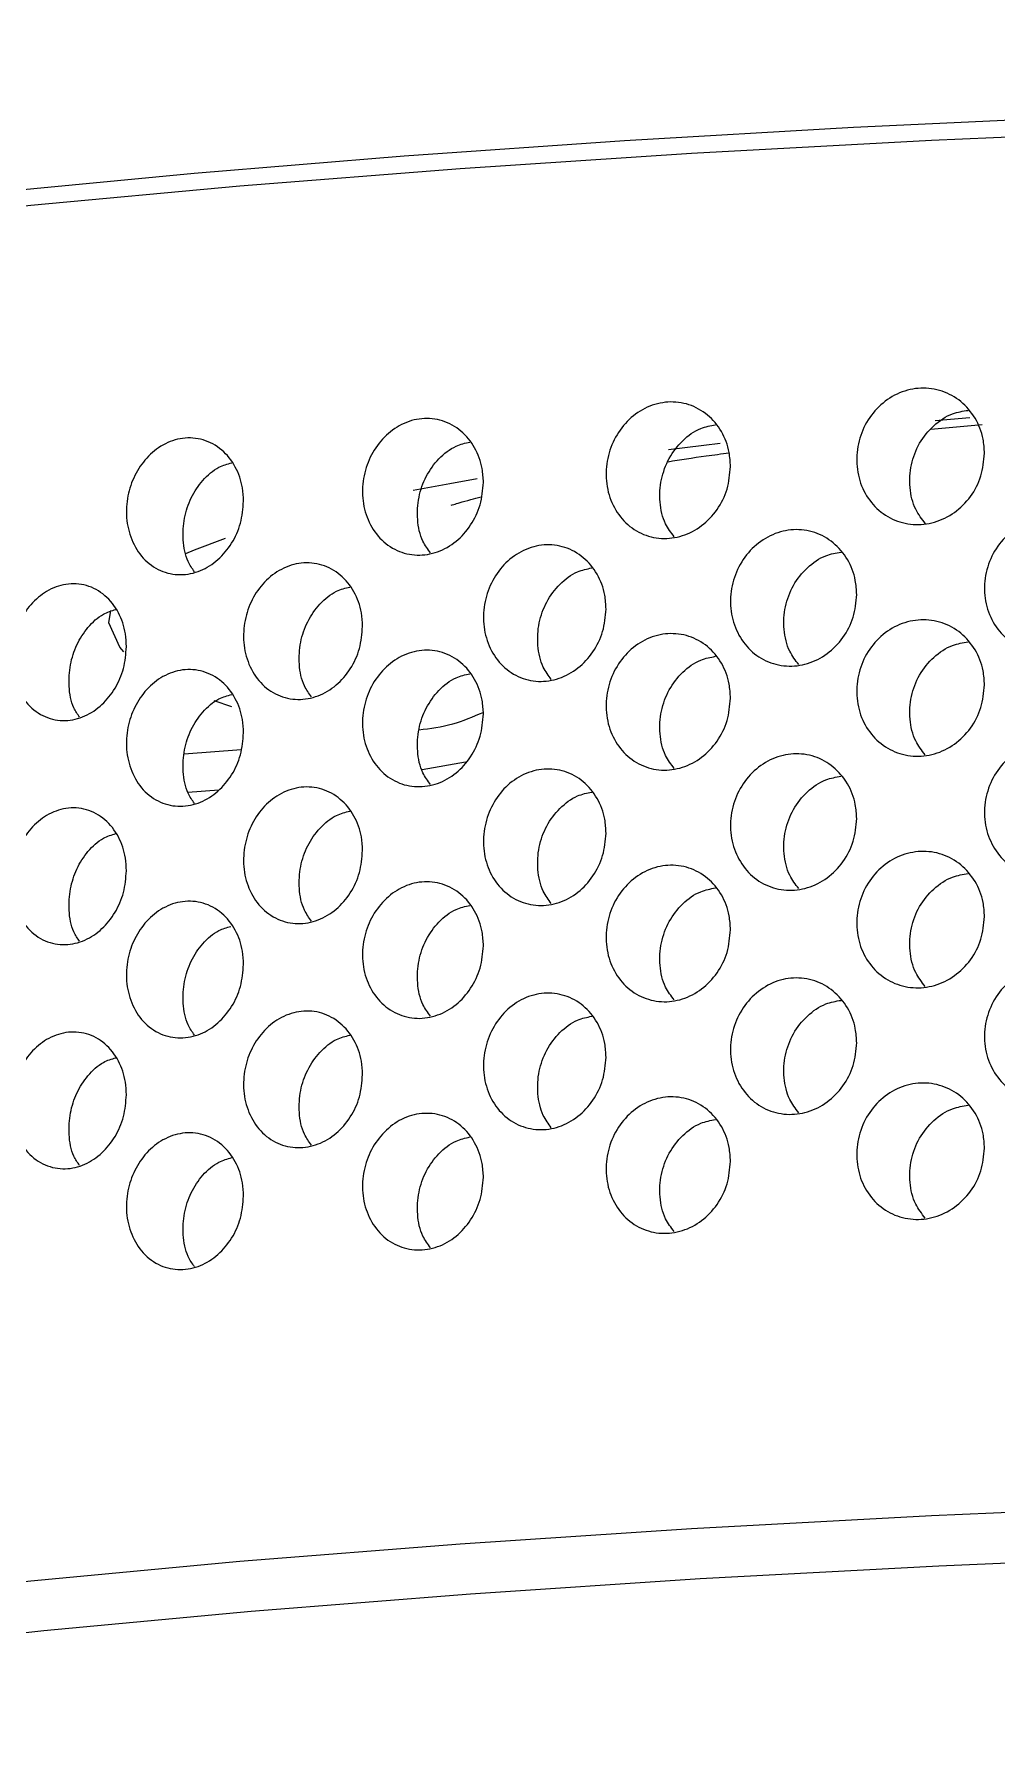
# Model space of a CAD drawing. Extents: x -54 to 18, y -18 to 89.
# Drawn here: x -23.083 to -22.382, y 22.315 to 23.567 of the extents above; entities that cross this region are included whole.
import ezdxf

# ---------------------------------------------------------------- set-up
doc = ezdxf.new("R2010")
doc.units = 0
doc.header["$MEASUREMENT"] = 0
doc.layers.add('GEOMETRY', color=2, linetype='Continuous', lineweight=25)

# ---------------------------------------------------------------- blocks, each defined once
blk = doc.blocks.new('2026 MINI-ASPIRE')
at = {"layer": 'GEOMETRY'}
for p, q in [((-4.5514, -27.4658), (-4.5262, -27.4635)), ((-4.5544, -27.4721), (-4.517, -27.4686)), ((-5.0636, -27.6743), (-5.0765, -27.6698)), ((-5.0982, -27.7086), (-5.0567, -27.7054)), ((-4.8933, -27.7147), (-4.9249, -27.7203)), ((-5.0731, -27.7351), (-5.0955, -27.7368))]:
    blk.add_line(p, q, dxfattribs=at)
at = {"layer": 'GEOMETRY', "flags": 128}
for points in [[(-6.09, -27.5315), (-6.0894, -27.5161), (-6.0767, -27.4937), (-6.0501, -27.4714), (-6.0098, -27.4495), (-5.9559, -27.428), (-5.8889, -27.407), (-5.809, -27.3867), (-5.7168, -27.3672), (-5.6127, -27.3487), (-5.4974, -27.3311), (-5.3716, -27.3146), (-5.2358, -27.2994), (-5.091, -27.2855), (-4.938, -27.2729), (-4.7775, -27.2618), (-4.6107, -27.2521), (-4.4383, -27.2441)], [(-2.5159, -27.275), (-2.6886, -27.2649), (-2.8672, -27.2565), (-3.0506, -27.2499), (-3.2378, -27.245), (-3.4275, -27.2419), (-3.6187, -27.2407), (-3.81, -27.2413), (-4.0003, -27.2437), (-4.1886, -27.2479), (-4.3735, -27.2539), (-4.554, -27.2617), (-4.7289, -27.2712), (-4.8972, -27.2823), (-5.0578, -27.295), (-5.2098, -27.3091), (-5.3521, -27.3247), (-5.484, -27.3416), (-5.6046, -27.3597), (-5.7132, -27.3789), (-5.809, -27.3991)], [(-4.7455, -27.4869), (-4.7199, -27.4837), (-4.7079, -27.4822)], [(-4.9314, -27.5165), (-4.9049, -27.5115), (-4.8849, -27.5079)], [(-5.097, -27.5627), (-5.0907, -27.56), (-5.0681, -27.5515)], [(-5.1421, -27.6342), (-5.1451, -27.6309), (-5.153, -27.613), (-5.1516, -27.6042)], [(-5.809, -28.4009), (-5.7132, -28.3807), (-5.6046, -28.3615), (-5.484, -28.3434), (-5.3521, -28.3265), (-5.2098, -28.3109), (-5.0578, -28.2967), (-4.8972, -28.284), (-4.7289, -28.2729), (-4.554, -28.2635), (-4.3735, -28.2557), (-4.1886, -28.2497), (-4.0003, -28.2455), (-3.81, -28.243), (-3.6187, -28.2425), (-3.4275, -28.2437), (-3.2378, -28.2468), (-3.0506, -28.2516), (-2.8672, -28.2583), (-2.6886, -28.2667), (-2.5159, -28.2767)], [(-2.5227, -28.3134), (-2.6944, -28.3034), (-2.8719, -28.2951), (-3.0543, -28.2885), (-3.2403, -28.2836), (-3.4289, -28.2806), (-3.6189, -28.2793), (-3.809, -28.2799), (-3.9983, -28.2823), (-4.1854, -28.2865), (-4.3692, -28.2925), (-4.5486, -28.3002), (-4.7224, -28.3096), (-4.8897, -28.3207), (-5.0494, -28.3333), (-5.2004, -28.3474), (-5.3419, -28.3629), (-5.473, -28.3797), (-5.5929, -28.3977), (-5.7008, -28.4168), (-5.7961, -28.4368)]]:
    blk.add_lwpolyline(points, dxfattribs=at)
at = {"layer": 'GEOMETRY'}
for points, knots in [([(-2.5996, -27.0667), (-2.6258, -27.0651), (-2.702, -27.0603), (-2.8322, -27.0535), (-2.9911, -27.0468), (-3.1537, -27.0415), (-3.3189, -27.0377), (-3.4859, -27.0354), (-3.6539, -27.0347), (-3.8218, -27.0355), (-3.9888, -27.0378), (-4.1539, -27.0415), (-4.3164, -27.0468), (-4.4752, -27.0536), (-4.6296, -27.0617), (-4.7787, -27.0713), (-4.9218, -27.0822), (-5.058, -27.0944), (-5.1867, -27.1078), (-5.3072, -27.1224), (-5.4189, -27.1381), (-5.5214, -27.1549), (-5.6141, -27.1728), (-5.697, -27.1918), (-5.7699, -27.212), (-5.8331, -27.234), (-5.8849, -27.2581), (-5.9234, -27.282), (-5.9428, -27.3033), (-5.9505, -27.3118)], [0, 0, 0, 0, 0.019913, 0.057807, 0.095691, 0.13356, 0.171418, 0.20927, 0.247118, 0.284964, 0.322812, 0.360662, 0.398518, 0.436383, 0.474261, 0.512156, 0.550073, 0.58802, 0.626007, 0.66405, 0.702167, 0.740393, 0.778776, 0.817401, 0.856416, 0.896101, 0.937022, 0.974738, 1, 1, 1, 1]), ([(-4.7004, -27.4992), (-4.7009, -27.5048), (-4.7019, -27.5159), (-4.7096, -27.5311), (-4.721, -27.5431), (-4.7353, -27.5505), (-4.7508, -27.5525), (-4.7658, -27.5488), (-4.7786, -27.5396), (-4.7875, -27.5261), (-4.7916, -27.51), (-4.7906, -27.4931), (-4.7847, -27.4774), (-4.7746, -27.4642), (-4.7612, -27.4552), (-4.7459, -27.4513), (-4.7304, -27.4533), (-4.7166, -27.4609), (-4.7064, -27.4732), (-4.7011, -27.4868), (-4.7006, -27.4958), (-4.7004, -27.4992)], [0, 0, 0, 0, 0.052893, 0.105779, 0.158887, 0.212529, 0.266788, 0.321506, 0.376259, 0.430507, 0.483905, 0.536558, 0.588993, 0.641842, 0.695499, 0.74993, 0.804724, 0.859354, 0.913447, 0.966914, 1, 1, 1, 1]), ([(-4.5154, -27.4896), (-4.5159, -27.4952), (-4.517, -27.5064), (-4.525, -27.5216), (-4.5369, -27.5334), (-4.5516, -27.5406), (-4.5675, -27.5423), (-4.5828, -27.5384), (-4.5958, -27.5291), (-4.6049, -27.5156), (-4.6091, -27.4995), (-4.6081, -27.4825), (-4.602, -27.4666), (-4.5914, -27.4536), (-4.5775, -27.4447), (-4.5618, -27.4412), (-4.546, -27.4435), (-4.5321, -27.4512), (-4.5216, -27.4635), (-4.5162, -27.4771), (-4.5156, -27.4861), (-4.5154, -27.4896)], [0, 0, 0, 0, 0.053514, 0.107027, 0.160575, 0.214222, 0.268011, 0.321937, 0.375912, 0.42978, 0.48341, 0.536807, 0.590132, 0.643592, 0.697304, 0.751222, 0.805196, 0.859086, 0.912828, 0.966439, 1, 1, 1, 1]), ([(-4.8803, -27.5108), (-4.8808, -27.5163), (-4.8818, -27.5273), (-4.8891, -27.5424), (-4.8999, -27.5545), (-4.9136, -27.5623), (-4.9288, -27.5647), (-4.9436, -27.5613), (-4.9562, -27.5522), (-4.965, -27.5386), (-4.969, -27.5225), (-4.968, -27.5058), (-4.9624, -27.4902), (-4.9528, -27.4771), (-4.94, -27.4677), (-4.9252, -27.4634), (-4.9099, -27.465), (-4.8962, -27.4725), (-4.8861, -27.4849), (-4.881, -27.4985), (-4.8805, -27.5074), (-4.8803, -27.5108)], [0, 0, 0, 0, 0.051809, 0.103598, 0.155943, 0.209585, 0.264668, 0.320758, 0.376846, 0.431728, 0.484721, 0.536153, 0.587148, 0.63898, 0.692478, 0.747691, 0.803868, 0.859837, 0.914624, 0.967886, 1, 1, 1, 1]), ([(-4.5584, -27.5409), (-4.561, -27.5375), (-4.5668, -27.53), (-4.5704, -27.5146), (-4.5695, -27.4978), (-4.5634, -27.4818), (-4.5528, -27.4689), (-4.5402, -27.4603), (-4.5311, -27.4589), (-4.5272, -27.4583)], [0, 0, 0, 0, 0.122054, 0.275222, 0.427648, 0.579841, 0.732469, 0.885897, 1, 1, 1, 1]), ([(-4.7414, -27.5504), (-4.7437, -27.5474), (-4.7491, -27.5402), (-4.7524, -27.5253), (-4.7515, -27.5086), (-4.7456, -27.4928), (-4.7356, -27.4798), (-4.7236, -27.4711), (-4.7149, -27.4694), (-4.7113, -27.4688)], [0, 0, 0, 0, 0.112487, 0.268505, 0.422092, 0.574966, 0.72919, 0.88605, 1, 1, 1, 1]), ([(-5.055, -27.5245), (-5.0555, -27.5299), (-5.0564, -27.5407), (-5.0632, -27.5557), (-5.0734, -27.5678), (-5.0864, -27.576), (-5.1012, -27.579), (-5.1159, -27.576), (-5.1285, -27.5669), (-5.1371, -27.5532), (-5.1409, -27.537), (-5.1399, -27.5206), (-5.1347, -27.5053), (-5.1258, -27.4922), (-5.1137, -27.4826), (-5.0993, -27.4777), (-5.0842, -27.4788), (-5.0705, -27.4862), (-5.0605, -27.4987), (-5.0556, -27.5124), (-5.0552, -27.5212), (-5.055, -27.5245)], [0, 0, 0, 0, 0.050243, 0.10045, 0.151661, 0.205251, 0.261486, 0.319599, 0.377716, 0.433578, 0.485991, 0.535683, 0.584668, 0.63505, 0.688237, 0.744482, 0.802669, 0.860702, 0.916608, 0.969601, 1, 1, 1, 1]), ([(-4.9189, -27.5622), (-4.9209, -27.5594), (-4.9259, -27.5526), (-4.9289, -27.5381), (-4.928, -27.5216), (-4.9225, -27.5059), (-4.9131, -27.493), (-4.9018, -27.4841), (-4.8936, -27.4822), (-4.8901, -27.4814)], [0, 0, 0, 0, 0.1052698, 0.2640632, 0.4176055, 0.5696953, 0.7245819, 0.8850393, 1, 1, 1, 1]), ([(-4.7459, -27.4957), (-4.737, -27.4943), (-4.7236, -27.4921), (-4.707, -27.49), (-4.7013, -27.4893)], [0, 0, 0, 0, 0.655917, 1, 1, 1, 1]), ([(-5.0908, -27.5759), (-5.0924, -27.5735), (-5.0969, -27.5671), (-5.0996, -27.553), (-5.0987, -27.5368), (-5.0936, -27.5215), (-5.0849, -27.5087), (-5.0744, -27.4995), (-5.0667, -27.4974), (-5.0635, -27.4965)], [0, 0, 0, 0, 0.095438, 0.258139, 0.411322, 0.562081, 0.717682, 0.882995, 1, 1, 1, 1]), ([(-4.9037, -27.5274), (-4.9034, -27.5273), (-4.9027, -27.5271), (-4.8945, -27.5245), (-4.8845, -27.522), (-4.8819, -27.5214)], [0, 0, 0, 0, 0.337058, 0.827293, 1, 1, 1, 1]), ([(-4.4211, -27.5838), (-4.4216, -27.5894), (-4.4227, -27.6006), (-4.4309, -27.6158), (-4.4429, -27.6276), (-4.4578, -27.6347), (-4.474, -27.6363), (-4.4894, -27.6322), (-4.5025, -27.6229), (-4.5117, -27.6094), (-4.5161, -27.5932), (-4.515, -27.5763), (-4.5088, -27.5604), (-4.498, -27.5473), (-4.4839, -27.5386), (-4.468, -27.5352), (-4.452, -27.5375), (-4.4379, -27.5453), (-4.4273, -27.5577), (-4.4219, -27.5713), (-4.4213, -27.5803), (-4.4211, -27.5838)], [0, 0, 0, 0, 0.053654, 0.107308, 0.160962, 0.214626, 0.268317, 0.322052, 0.375822, 0.429578, 0.48326, 0.536855, 0.590423, 0.644043, 0.697753, 0.75152, 0.805283, 0.859003, 0.912683, 0.966342, 1, 1, 1, 1]), ([(-4.6085, -27.5925), (-4.609, -27.5981), (-4.61, -27.6092), (-4.6179, -27.6244), (-4.6296, -27.6363), (-4.6441, -27.6436), (-4.6598, -27.6455), (-4.675, -27.6416), (-4.6878, -27.6324), (-4.6968, -27.6189), (-4.701, -27.6028), (-4.7, -27.5859), (-4.694, -27.57), (-4.6836, -27.5569), (-4.6699, -27.548), (-4.6544, -27.5443), (-4.6388, -27.5464), (-4.625, -27.5541), (-4.6146, -27.5664), (-4.6092, -27.58), (-4.6087, -27.589), (-4.6085, -27.5925)], [0, 0, 0, 0, 0.053261, 0.106518, 0.159885, 0.213526, 0.267505, 0.321757, 0.376057, 0.430088, 0.483623, 0.536707, 0.589654, 0.642858, 0.696553, 0.750692, 0.80501, 0.8592, 0.913079, 0.966625, 1, 1, 1, 1]), ([(-4.791, -27.6031), (-4.7915, -27.6086), (-4.7925, -27.6197), (-4.8, -27.6348), (-4.8111, -27.6468), (-4.8251, -27.6544), (-4.8404, -27.6567), (-4.8554, -27.6531), (-4.868, -27.6439), (-4.8769, -27.6304), (-4.8809, -27.6143), (-4.8799, -27.5975), (-4.8742, -27.5818), (-4.8644, -27.5687), (-4.8512, -27.5595), (-4.8361, -27.5554), (-4.8208, -27.5572), (-4.8071, -27.5648), (-4.7969, -27.5771), (-4.7917, -27.5907), (-4.7912, -27.5996), (-4.791, -27.6031)], [0, 0, 0, 0, 0.05241, 0.104807, 0.157576, 0.211221, 0.265849, 0.321176, 0.37652, 0.431049, 0.484266, 0.53637, 0.588155, 0.640548, 0.694141, 0.748931, 0.804343, 0.859561, 0.913953, 0.967325, 1, 1, 1, 1]), ([(-4.6507, -27.6435), (-4.6531, -27.6404), (-4.6586, -27.6331), (-4.6621, -27.618), (-4.6612, -27.6012), (-4.6552, -27.5853), (-4.6448, -27.5724), (-4.6325, -27.5637), (-4.6236, -27.5622), (-4.6199, -27.5615)], [0, 0, 0, 0, 0.11539, 0.270283, 0.423718, 0.576711, 0.730534, 0.885942, 1, 1, 1, 1]), ([(-4.9684, -27.6157), (-4.9688, -27.6211), (-4.9697, -27.632), (-4.9768, -27.6471), (-4.9873, -27.6592), (-5.0007, -27.6672), (-5.0157, -27.6699), (-5.0304, -27.6666), (-5.043, -27.6576), (-5.0517, -27.6439), (-5.0556, -27.6278), (-5.0546, -27.6112), (-5.0493, -27.5957), (-5.04, -27.5826), (-5.0275, -27.5732), (-5.0129, -27.5686), (-4.9977, -27.57), (-4.9841, -27.5774), (-4.974, -27.5898), (-4.969, -27.6034), (-4.9685, -27.6123), (-4.9684, -27.6157)], [0, 0, 0, 0, 0.051087, 0.102148, 0.153975, 0.207603, 0.263224, 0.320238, 0.377242, 0.432563, 0.485289, 0.535918, 0.585981, 0.637144, 0.690509, 0.746209, 0.803307, 0.860207, 0.915493, 0.968629, 1, 1, 1, 1]), ([(-4.8309, -27.6543), (-4.833, -27.6515), (-4.8382, -27.6445), (-4.8413, -27.6297), (-4.8405, -27.6131), (-4.8348, -27.5974), (-4.825, -27.5844), (-4.8133, -27.5756), (-4.8049, -27.5738), (-4.8014, -27.5731)], [0, 0, 0, 0, 0.109143, 0.266444, 0.420061, 0.572627, 0.727197, 0.885728, 1, 1, 1, 1]), ([(-5.1403, -27.6304), (-5.1407, -27.6358), (-5.1416, -27.6465), (-5.1482, -27.6613), (-5.1579, -27.6735), (-5.1706, -27.6819), (-5.1851, -27.6853), (-5.1998, -27.6825), (-5.2124, -27.6735), (-5.221, -27.6596), (-5.2246, -27.6434), (-5.2236, -27.6271), (-5.2187, -27.612), (-5.2101, -27.599), (-5.1984, -27.5892), (-5.1842, -27.584), (-5.1692, -27.5849), (-5.1556, -27.5922), (-5.1456, -27.6048), (-5.1409, -27.6185), (-5.1404, -27.6273), (-5.1403, -27.6304)], [0, 0, 0, 0, 0.049271, 0.098496, 0.148982, 0.202498, 0.259419, 0.318816, 0.378273, 0.434803, 0.486856, 0.535466, 0.583223, 0.632709, 0.685667, 0.742514, 0.80197, 0.861366, 0.91803, 0.970857, 1, 1, 1, 1]), ([(-5.0056, -27.6671), (-5.0074, -27.6645), (-5.0122, -27.6579), (-5.015, -27.6436), (-5.0141, -27.6272), (-5.0088, -27.6117), (-4.9997, -27.5988), (-4.9888, -27.5898), (-4.9809, -27.5878), (-4.9775, -27.587)], [0, 0, 0, 0, 0.100753, 0.261315, 0.414702, 0.566176, 0.721387, 0.884079, 1, 1, 1, 1]), ([(-5.1744, -27.6818), (-5.1759, -27.6796), (-5.1802, -27.6734), (-5.1826, -27.6597), (-5.1817, -27.6436), (-5.1768, -27.6286), (-5.1685, -27.6158), (-5.1585, -27.6066), (-5.1511, -27.6043), (-5.148, -27.6034)], [0, 0, 0, 0, 0.089112, 0.254449, 0.407426, 0.557429, 0.713573, 0.882014, 1, 1, 1, 1]), ([(-4.5154, -27.6583), (-4.5159, -27.6639), (-4.517, -27.6751), (-4.525, -27.6903), (-4.5369, -27.7022), (-4.5516, -27.7094), (-4.5675, -27.7111), (-4.5828, -27.7071), (-4.5958, -27.6978), (-4.6049, -27.6844), (-4.6091, -27.6682), (-4.6081, -27.6513), (-4.602, -27.6354), (-4.5914, -27.6223), (-4.5775, -27.6135), (-4.5618, -27.61), (-4.546, -27.6122), (-4.5321, -27.6199), (-4.5216, -27.6323), (-4.5162, -27.6458), (-4.5156, -27.6549), (-4.5154, -27.6583)], [0, 0, 0, 0, 0.053514, 0.107027, 0.160575, 0.214222, 0.268011, 0.321937, 0.375912, 0.42978, 0.48341, 0.536807, 0.590132, 0.643592, 0.697304, 0.751222, 0.805196, 0.859086, 0.912828, 0.966439, 1, 1, 1, 1]), ([(-4.7004, -27.668), (-4.7009, -27.6735), (-4.7019, -27.6846), (-4.7096, -27.6998), (-4.721, -27.7118), (-4.7353, -27.7192), (-4.7508, -27.7213), (-4.7658, -27.7175), (-4.7786, -27.7083), (-4.7875, -27.6949), (-4.7916, -27.6787), (-4.7906, -27.6619), (-4.7847, -27.6461), (-4.7746, -27.633), (-4.7612, -27.6239), (-4.7459, -27.6201), (-4.7304, -27.622), (-4.7166, -27.6296), (-4.7064, -27.6419), (-4.7011, -27.6555), (-4.7006, -27.6645), (-4.7004, -27.668)], [0, 0, 0, 0, 0.052893, 0.105779, 0.158887, 0.212529, 0.266788, 0.321506, 0.376259, 0.430507, 0.483905, 0.536558, 0.588993, 0.641842, 0.695499, 0.74993, 0.804724, 0.859354, 0.913447, 0.966914, 1, 1, 1, 1]), ([(-4.5586, -27.7092), (-4.5611, -27.706), (-4.5669, -27.6985), (-4.5704, -27.6834), (-4.5695, -27.6665), (-4.5634, -27.6506), (-4.5528, -27.6376), (-4.5402, -27.6291), (-4.5311, -27.6276), (-4.5272, -27.627)], [0, 0, 0, 0, 0.117923, 0.271813, 0.424955, 0.577865, 0.731211, 0.885361, 1, 1, 1, 1]), ([(-4.8803, -27.6795), (-4.8808, -27.685), (-4.8818, -27.696), (-4.8891, -27.7112), (-4.8999, -27.7232), (-4.9136, -27.731), (-4.9288, -27.7334), (-4.9436, -27.73), (-4.9562, -27.7209), (-4.965, -27.7073), (-4.969, -27.6912), (-4.968, -27.6745), (-4.9624, -27.6589), (-4.9528, -27.6458), (-4.94, -27.6365), (-4.9252, -27.6322), (-4.9099, -27.6338), (-4.8962, -27.6413), (-4.8861, -27.6536), (-4.881, -27.6672), (-4.8805, -27.6762), (-4.8803, -27.6795)], [0, 0, 0, 0, 0.051809, 0.103598, 0.155943, 0.209585, 0.264668, 0.320758, 0.376846, 0.431728, 0.484721, 0.536153, 0.587148, 0.63898, 0.692478, 0.747691, 0.803868, 0.859837, 0.914624, 0.967886, 1, 1, 1, 1]), ([(-4.7414, -27.7191), (-4.7437, -27.7161), (-4.7491, -27.7089), (-4.7524, -27.6941), (-4.7515, -27.6773), (-4.7456, -27.6615), (-4.7356, -27.6485), (-4.7236, -27.6398), (-4.7149, -27.6382), (-4.7113, -27.6375)], [0, 0, 0, 0, 0.112487, 0.268505, 0.422092, 0.574966, 0.72919, 0.88605, 1, 1, 1, 1]), ([(-5.055, -27.6932), (-5.0555, -27.6986), (-5.0564, -27.7094), (-5.0632, -27.7244), (-5.0734, -27.7365), (-5.0864, -27.7447), (-5.1012, -27.7477), (-5.1159, -27.7447), (-5.1285, -27.7357), (-5.1371, -27.7219), (-5.1409, -27.7057), (-5.1399, -27.6893), (-5.1347, -27.674), (-5.1258, -27.6609), (-5.1137, -27.6513), (-5.0993, -27.6464), (-5.0842, -27.6476), (-5.0705, -27.6549), (-5.0605, -27.6675), (-5.0556, -27.6811), (-5.0552, -27.69), (-5.055, -27.6932)], [0, 0, 0, 0, 0.050243, 0.10045, 0.151661, 0.205251, 0.261486, 0.319599, 0.377716, 0.433578, 0.485991, 0.535683, 0.584668, 0.63505, 0.688237, 0.744482, 0.802669, 0.860702, 0.916608, 0.969601, 1, 1, 1, 1]), ([(-4.9189, -27.7309), (-4.9209, -27.7282), (-4.9259, -27.7213), (-4.9289, -27.7068), (-4.928, -27.6903), (-4.9225, -27.6747), (-4.9131, -27.6617), (-4.9018, -27.6528), (-4.8936, -27.6509), (-4.8901, -27.6502)], [0, 0, 0, 0, 0.10527, 0.264063, 0.417605, 0.569695, 0.724582, 0.885039, 1, 1, 1, 1]), ([(-5.0908, -27.7446), (-5.0924, -27.7423), (-5.0969, -27.7358), (-5.0996, -27.7218), (-5.0987, -27.7055), (-5.0936, -27.6903), (-5.0849, -27.6774), (-5.0744, -27.6683), (-5.0667, -27.6661), (-5.0635, -27.6653)], [0, 0, 0, 0, 0.095438, 0.258139, 0.411322, 0.562081, 0.717682, 0.882995, 1, 1, 1, 1]), ([(-4.9273, -27.691), (-4.919, -27.69), (-4.9031, -27.688), (-4.8878, -27.6814), (-4.8805, -27.6783)], [0, 0, 0, 0, 0.519469, 1, 1, 1, 1]), ([(-4.4211, -27.7471), (-4.4216, -27.7527), (-4.4227, -27.7639), (-4.4309, -27.7791), (-4.4429, -27.7909), (-4.4578, -27.798), (-4.474, -27.7996), (-4.4894, -27.7955), (-4.5025, -27.7862), (-4.5117, -27.7727), (-4.5161, -27.7565), (-4.515, -27.7395), (-4.5088, -27.7236), (-4.498, -27.7106), (-4.4839, -27.7019), (-4.468, -27.6985), (-4.452, -27.7008), (-4.4379, -27.7086), (-4.4273, -27.721), (-4.4219, -27.7346), (-4.4213, -27.7436), (-4.4211, -27.7471)], [0, 0, 0, 0, 0.053654, 0.107308, 0.160962, 0.214626, 0.268317, 0.322052, 0.375822, 0.429578, 0.48326, 0.536855, 0.590423, 0.644043, 0.697753, 0.75152, 0.805283, 0.859003, 0.912683, 0.966342, 1, 1, 1, 1]), ([(-4.6085, -27.7557), (-4.609, -27.7613), (-4.61, -27.7725), (-4.6179, -27.7877), (-4.6296, -27.7996), (-4.6441, -27.8069), (-4.6598, -27.8088), (-4.675, -27.8049), (-4.6878, -27.7957), (-4.6968, -27.7822), (-4.701, -27.7661), (-4.7, -27.7492), (-4.694, -27.7333), (-4.6836, -27.7202), (-4.6699, -27.7113), (-4.6544, -27.7076), (-4.6388, -27.7097), (-4.625, -27.7174), (-4.6146, -27.7297), (-4.6092, -27.7433), (-4.6087, -27.7523), (-4.6085, -27.7557)], [0, 0, 0, 0, 0.053261, 0.106518, 0.159885, 0.213526, 0.267505, 0.321757, 0.376057, 0.430088, 0.483623, 0.536707, 0.589654, 0.642858, 0.696553, 0.750692, 0.80501, 0.8592, 0.913079, 0.966625, 1, 1, 1, 1]), ([(-4.791, -27.7663), (-4.7915, -27.7719), (-4.7925, -27.7829), (-4.8, -27.7981), (-4.8111, -27.8101), (-4.8251, -27.8177), (-4.8404, -27.8199), (-4.8554, -27.8163), (-4.868, -27.8072), (-4.8769, -27.7937), (-4.8809, -27.7776), (-4.8799, -27.7608), (-4.8742, -27.7451), (-4.8644, -27.7319), (-4.8512, -27.7228), (-4.8361, -27.7187), (-4.8208, -27.7205), (-4.8071, -27.728), (-4.7969, -27.7404), (-4.7917, -27.7539), (-4.7912, -27.7629), (-4.791, -27.7663)], [0, 0, 0, 0, 0.05241, 0.104807, 0.157576, 0.211221, 0.265849, 0.321176, 0.37652, 0.431049, 0.484266, 0.53637, 0.588155, 0.640548, 0.694141, 0.748931, 0.804343, 0.859561, 0.913953, 0.967325, 1, 1, 1, 1]), ([(-4.6507, -27.8067), (-4.6531, -27.8036), (-4.6586, -27.7963), (-4.6621, -27.7813), (-4.6612, -27.7645), (-4.6552, -27.7486), (-4.6448, -27.7356), (-4.6325, -27.727), (-4.6236, -27.7255), (-4.6199, -27.7248)], [0, 0, 0, 0, 0.11539, 0.270283, 0.423718, 0.576711, 0.730534, 0.885942, 1, 1, 1, 1]), ([(-4.9684, -27.7789), (-4.9688, -27.7844), (-4.9697, -27.7953), (-4.9768, -27.8104), (-4.9873, -27.8225), (-5.0007, -27.8304), (-5.0157, -27.8332), (-5.0304, -27.8299), (-5.043, -27.8208), (-5.0517, -27.8072), (-5.0556, -27.7911), (-5.0546, -27.7745), (-5.0493, -27.759), (-5.04, -27.7459), (-5.0275, -27.7364), (-5.0129, -27.7319), (-4.9977, -27.7333), (-4.9841, -27.7407), (-4.974, -27.7531), (-4.969, -27.7667), (-4.9685, -27.7756), (-4.9684, -27.7789)], [0, 0, 0, 0, 0.051087, 0.102148, 0.153975, 0.207603, 0.263224, 0.320238, 0.377242, 0.432563, 0.485289, 0.535918, 0.585981, 0.637144, 0.690509, 0.746209, 0.803307, 0.860207, 0.915493, 0.968629, 1, 1, 1, 1]), ([(-4.8309, -27.8176), (-4.833, -27.8147), (-4.8382, -27.8077), (-4.8413, -27.793), (-4.8405, -27.7764), (-4.8348, -27.7606), (-4.825, -27.7477), (-4.8133, -27.7388), (-4.8049, -27.7371), (-4.8014, -27.7364)], [0, 0, 0, 0, 0.109143, 0.266444, 0.420061, 0.572627, 0.727197, 0.885728, 1, 1, 1, 1]), ([(-5.1403, -27.7937), (-5.1407, -27.799), (-5.1416, -27.8097), (-5.1482, -27.8246), (-5.1579, -27.8368), (-5.1706, -27.8452), (-5.1851, -27.8485), (-5.1998, -27.8458), (-5.2124, -27.8367), (-5.221, -27.8229), (-5.2246, -27.8067), (-5.2236, -27.7903), (-5.2187, -27.7752), (-5.2101, -27.7623), (-5.1984, -27.7524), (-5.1842, -27.7473), (-5.1692, -27.7481), (-5.1556, -27.7555), (-5.1456, -27.7681), (-5.1409, -27.7818), (-5.1404, -27.7906), (-5.1403, -27.7937)], [0, 0, 0, 0, 0.049271, 0.098496, 0.148982, 0.202498, 0.259419, 0.318816, 0.378273, 0.434803, 0.486856, 0.535466, 0.583223, 0.632709, 0.685667, 0.742514, 0.80197, 0.861366, 0.91803, 0.970857, 1, 1, 1, 1]), ([(-5.0056, -27.8304), (-5.0074, -27.8278), (-5.0122, -27.8212), (-5.015, -27.8069), (-5.0141, -27.7905), (-5.0088, -27.775), (-4.9997, -27.7621), (-4.9888, -27.7531), (-4.9809, -27.7511), (-4.9775, -27.7502)], [0, 0, 0, 0, 0.100753, 0.261315, 0.414702, 0.566176, 0.721387, 0.884079, 1, 1, 1, 1]), ([(-5.1744, -27.8451), (-5.1759, -27.8429), (-5.1802, -27.8367), (-5.1826, -27.8229), (-5.1817, -27.8069), (-5.1768, -27.7918), (-5.1685, -27.779), (-5.1585, -27.7698), (-5.1511, -27.7676), (-5.148, -27.7666)], [0, 0, 0, 0, 0.089112, 0.254449, 0.407426, 0.557429, 0.713573, 0.882014, 1, 1, 1, 1]), ([(-4.7004, -27.8367), (-4.7009, -27.8422), (-4.7019, -27.8534), (-4.7096, -27.8686), (-4.721, -27.8805), (-4.7353, -27.888), (-4.7508, -27.89), (-4.7658, -27.8862), (-4.7786, -27.8771), (-4.7875, -27.8636), (-4.7916, -27.8475), (-4.7906, -27.8306), (-4.7847, -27.8148), (-4.7746, -27.8017), (-4.7612, -27.7926), (-4.7459, -27.7888), (-4.7304, -27.7908), (-4.7166, -27.7984), (-4.7064, -27.8107), (-4.7011, -27.8242), (-4.7006, -27.8332), (-4.7004, -27.8367)], [0, 0, 0, 0, 0.052893, 0.105779, 0.158887, 0.212529, 0.266788, 0.321506, 0.376259, 0.430507, 0.483905, 0.536558, 0.588993, 0.641842, 0.695499, 0.74993, 0.804724, 0.859354, 0.913447, 0.966914, 1, 1, 1, 1]), ([(-4.5154, -27.8271), (-4.5159, -27.8327), (-4.517, -27.8439), (-4.525, -27.8591), (-4.5369, -27.8709), (-4.5516, -27.8781), (-4.5675, -27.8798), (-4.5828, -27.8758), (-4.5958, -27.8666), (-4.6049, -27.8531), (-4.6091, -27.837), (-4.6081, -27.82), (-4.602, -27.8041), (-4.5914, -27.791), (-4.5775, -27.7822), (-4.5618, -27.7787), (-4.546, -27.7809), (-4.5321, -27.7887), (-4.5216, -27.801), (-4.5162, -27.8146), (-4.5156, -27.8236), (-4.5154, -27.8271)], [0, 0, 0, 0, 0.053514, 0.107027, 0.160575, 0.214222, 0.268011, 0.321937, 0.375912, 0.42978, 0.48341, 0.536807, 0.590132, 0.643592, 0.697304, 0.751222, 0.805196, 0.859086, 0.912828, 0.966439, 1, 1, 1, 1]), ([(-4.8803, -27.8483), (-4.8808, -27.8538), (-4.8818, -27.8648), (-4.8891, -27.8799), (-4.8999, -27.892), (-4.9136, -27.8997), (-4.9288, -27.9022), (-4.9436, -27.8987), (-4.9562, -27.8896), (-4.965, -27.8761), (-4.969, -27.8599), (-4.968, -27.8433), (-4.9624, -27.8277), (-4.9528, -27.8145), (-4.94, -27.8052), (-4.9252, -27.8009), (-4.9099, -27.8025), (-4.8962, -27.81), (-4.8861, -27.8224), (-4.881, -27.8359), (-4.8805, -27.8449), (-4.8803, -27.8483)], [0, 0, 0, 0, 0.051809, 0.103598, 0.155943, 0.209585, 0.264668, 0.320758, 0.376846, 0.431728, 0.484721, 0.536153, 0.587148, 0.63898, 0.692478, 0.747691, 0.803868, 0.859837, 0.914624, 0.967886, 1, 1, 1, 1]), ([(-4.5586, -27.8779), (-4.5611, -27.8747), (-4.5669, -27.8673), (-4.5704, -27.8521), (-4.5695, -27.8352), (-4.5634, -27.8193), (-4.5528, -27.8064), (-4.5402, -27.7978), (-4.5311, -27.7964), (-4.5272, -27.7957)], [0, 0, 0, 0, 0.117923, 0.271813, 0.424955, 0.577865, 0.731211, 0.885361, 1, 1, 1, 1]), ([(-5.055, -27.8619), (-5.0555, -27.8673), (-5.0564, -27.8782), (-5.0632, -27.8931), (-5.0734, -27.9053), (-5.0864, -27.9135), (-5.1012, -27.9165), (-5.1159, -27.9134), (-5.1285, -27.9044), (-5.1371, -27.8907), (-5.1409, -27.8745), (-5.1399, -27.858), (-5.1347, -27.8427), (-5.1258, -27.8297), (-5.1137, -27.82), (-5.0993, -27.8152), (-5.0842, -27.8163), (-5.0705, -27.8237), (-5.0605, -27.8362), (-5.0556, -27.8498), (-5.0552, -27.8587), (-5.055, -27.8619)], [0, 0, 0, 0, 0.050243, 0.10045, 0.151661, 0.205251, 0.261486, 0.319599, 0.377716, 0.433578, 0.485991, 0.535683, 0.584668, 0.63505, 0.688237, 0.744482, 0.802669, 0.860702, 0.916608, 0.969601, 1, 1, 1, 1]), ([(-4.7414, -27.8878), (-4.7437, -27.8848), (-4.7491, -27.8777), (-4.7524, -27.8628), (-4.7515, -27.8461), (-4.7456, -27.8302), (-4.7356, -27.8172), (-4.7236, -27.8085), (-4.7149, -27.8069), (-4.7113, -27.8062)], [0, 0, 0, 0, 0.112487, 0.268505, 0.422092, 0.574966, 0.72919, 0.88605, 1, 1, 1, 1]), ([(-4.9189, -27.8996), (-4.9209, -27.8969), (-4.9259, -27.8901), (-4.9289, -27.8756), (-4.928, -27.859), (-4.9225, -27.8434), (-4.9131, -27.8305), (-4.9018, -27.8215), (-4.8936, -27.8197), (-4.8901, -27.8189)], [0, 0, 0, 0, 0.10527, 0.264063, 0.417605, 0.569695, 0.724582, 0.885039, 1, 1, 1, 1]), ([(-5.0908, -27.9134), (-5.0924, -27.911), (-5.0969, -27.9046), (-5.0996, -27.8905), (-5.0987, -27.8743), (-5.0936, -27.859), (-5.0849, -27.8461), (-5.0747, -27.8372), (-5.0672, -27.8351), (-5.0643, -27.8342)], [0, 0, 0, 0, 0.096325, 0.260538, 0.415146, 0.567305, 0.724352, 0.891202, 1, 1, 1, 1]), ([(-4.4211, -27.9104), (-4.4216, -27.916), (-4.4227, -27.9272), (-4.4309, -27.9424), (-4.4429, -27.9541), (-4.4578, -27.9612), (-4.474, -27.9628), (-4.4894, -27.9588), (-4.5025, -27.9494), (-4.5117, -27.9359), (-4.5161, -27.9198), (-4.515, -27.9028), (-4.5088, -27.8869), (-4.498, -27.8739), (-4.4839, -27.8651), (-4.468, -27.8618), (-4.452, -27.8641), (-4.4379, -27.8719), (-4.4273, -27.8843), (-4.4219, -27.8979), (-4.4213, -27.9069), (-4.4211, -27.9104)], [0, 0, 0, 0, 0.053654, 0.107308, 0.160962, 0.214626, 0.268317, 0.322052, 0.375822, 0.429578, 0.48326, 0.536855, 0.590423, 0.644043, 0.697753, 0.75152, 0.805283, 0.859003, 0.912683, 0.966342, 1, 1, 1, 1]), ([(-4.6085, -27.919), (-4.609, -27.9246), (-4.61, -27.9358), (-4.6179, -27.951), (-4.6296, -27.9629), (-4.6441, -27.9702), (-4.6598, -27.972), (-4.675, -27.9682), (-4.6878, -27.9589), (-4.6968, -27.9455), (-4.701, -27.9293), (-4.7, -27.9124), (-4.694, -27.8966), (-4.6836, -27.8835), (-4.6699, -27.8745), (-4.6544, -27.8709), (-4.6388, -27.873), (-4.625, -27.8807), (-4.6146, -27.893), (-4.6092, -27.9065), (-4.6087, -27.9156), (-4.6085, -27.919)], [0, 0, 0, 0, 0.053261, 0.106518, 0.159885, 0.213526, 0.267505, 0.321757, 0.376057, 0.430088, 0.483623, 0.536707, 0.589654, 0.642858, 0.696553, 0.750692, 0.80501, 0.8592, 0.913079, 0.966625, 1, 1, 1, 1]), ([(-4.791, -27.9296), (-4.7915, -27.9351), (-4.7925, -27.9462), (-4.8, -27.9614), (-4.8111, -27.9734), (-4.8251, -27.981), (-4.8404, -27.9832), (-4.8554, -27.9796), (-4.868, -27.9705), (-4.8769, -27.957), (-4.8809, -27.9408), (-4.8799, -27.9241), (-4.8742, -27.9083), (-4.8644, -27.8952), (-4.8512, -27.886), (-4.8361, -27.882), (-4.8208, -27.8838), (-4.8071, -27.8913), (-4.7969, -27.9036), (-4.7917, -27.9172), (-4.7912, -27.9262), (-4.791, -27.9296)], [0, 0, 0, 0, 0.05241, 0.104807, 0.157576, 0.211221, 0.265849, 0.321176, 0.37652, 0.431049, 0.484266, 0.53637, 0.588155, 0.640548, 0.694141, 0.748931, 0.804343, 0.859561, 0.913953, 0.967325, 1, 1, 1, 1]), ([(-4.6507, -27.97), (-4.6531, -27.9669), (-4.6586, -27.9596), (-4.6621, -27.9446), (-4.6612, -27.9278), (-4.6552, -27.9119), (-4.6448, -27.8989), (-4.6325, -27.8903), (-4.6236, -27.8887), (-4.6199, -27.8881)], [0, 0, 0, 0, 0.11539, 0.270283, 0.423718, 0.576711, 0.730534, 0.885942, 1, 1, 1, 1]), ([(-4.9684, -27.9422), (-4.9688, -27.9477), (-4.9697, -27.9586), (-4.9768, -27.9736), (-4.9873, -27.9858), (-5.0007, -27.9937), (-5.0157, -27.9964), (-5.0304, -27.9932), (-5.043, -27.9841), (-5.0517, -27.9705), (-5.0556, -27.9543), (-5.0546, -27.9377), (-5.0493, -27.9223), (-5.04, -27.9092), (-5.0275, -27.8997), (-5.0129, -27.8951), (-4.9977, -27.8965), (-4.9841, -27.9039), (-4.974, -27.9164), (-4.969, -27.93), (-4.9685, -27.9389), (-4.9684, -27.9422)], [0, 0, 0, 0, 0.051087, 0.102148, 0.153975, 0.207603, 0.263224, 0.320238, 0.377242, 0.432563, 0.485289, 0.535918, 0.585981, 0.637144, 0.690509, 0.746209, 0.803307, 0.860207, 0.915493, 0.968629, 1, 1, 1, 1]), ([(-4.8309, -27.9809), (-4.833, -27.978), (-4.8382, -27.971), (-4.8413, -27.9563), (-4.8405, -27.9396), (-4.8348, -27.9239), (-4.825, -27.9109), (-4.8133, -27.9021), (-4.8049, -27.9004), (-4.8014, -27.8997)], [0, 0, 0, 0, 0.109143, 0.266444, 0.420061, 0.572627, 0.727197, 0.885728, 1, 1, 1, 1]), ([(-5.1403, -27.9569), (-5.1407, -27.9623), (-5.1416, -27.973), (-5.1482, -27.9879), (-5.1579, -28), (-5.1706, -28.0085), (-5.1851, -28.0118), (-5.1998, -28.009), (-5.2124, -28), (-5.221, -27.9862), (-5.2246, -27.9699), (-5.2236, -27.9536), (-5.2187, -27.9385), (-5.2101, -27.9255), (-5.1984, -27.9157), (-5.1842, -27.9106), (-5.1692, -27.9114), (-5.1556, -27.9187), (-5.1456, -27.9314), (-5.1409, -27.9451), (-5.1404, -27.9538), (-5.1403, -27.9569)], [0, 0, 0, 0, 0.049271, 0.098496, 0.148982, 0.202498, 0.259419, 0.318816, 0.378273, 0.434803, 0.486856, 0.535466, 0.583223, 0.632709, 0.685667, 0.742514, 0.80197, 0.861366, 0.91803, 0.970857, 1, 1, 1, 1]), ([(-5.0056, -27.9936), (-5.0074, -27.9911), (-5.0122, -27.9844), (-5.015, -27.9701), (-5.0141, -27.9537), (-5.0088, -27.9383), (-4.9997, -27.9253), (-4.9888, -27.9163), (-4.9809, -27.9143), (-4.9775, -27.9135)], [0, 0, 0, 0, 0.100753, 0.261315, 0.414702, 0.566176, 0.721387, 0.884079, 1, 1, 1, 1]), ([(-5.1744, -28.0083), (-5.1759, -28.0062), (-5.1802, -28), (-5.1826, -27.9862), (-5.1817, -27.9701), (-5.1768, -27.9551), (-5.1685, -27.9423), (-5.1585, -27.9331), (-5.1511, -27.9308), (-5.148, -27.9299)], [0, 0, 0, 0, 0.089112, 0.254449, 0.407426, 0.557429, 0.713573, 0.882014, 1, 1, 1, 1]), ([(-4.5154, -27.9958), (-4.5159, -28.0014), (-4.517, -28.0126), (-4.525, -28.0278), (-4.5369, -28.0396), (-4.5516, -28.0468), (-4.5675, -28.0485), (-4.5828, -28.0446), (-4.5958, -28.0353), (-4.6049, -28.0218), (-4.6091, -28.0057), (-4.6081, -27.9887), (-4.602, -27.9728), (-4.5914, -27.9598), (-4.5775, -27.9509), (-4.5618, -27.9474), (-4.546, -27.9497), (-4.5321, -27.9574), (-4.5216, -27.9697), (-4.5162, -27.9833), (-4.5156, -27.9923), (-4.5154, -27.9958)], [0, 0, 0, 0, 0.053514, 0.107027, 0.160575, 0.214222, 0.268011, 0.321937, 0.375912, 0.42978, 0.48341, 0.536807, 0.590132, 0.643592, 0.697304, 0.751222, 0.805196, 0.859086, 0.912828, 0.966439, 1, 1, 1, 1]), ([(-4.7004, -28.0054), (-4.7009, -28.011), (-4.7019, -28.0221), (-4.7096, -28.0373), (-4.721, -28.0493), (-4.7353, -28.0567), (-4.7508, -28.0587), (-4.7658, -28.055), (-4.7786, -28.0458), (-4.7875, -28.0323), (-4.7916, -28.0162), (-4.7906, -27.9993), (-4.7847, -27.9836), (-4.7746, -27.9704), (-4.7612, -27.9614), (-4.7459, -27.9575), (-4.7304, -27.9595), (-4.7166, -27.9671), (-4.7064, -27.9794), (-4.7011, -27.993), (-4.7006, -28.002), (-4.7004, -28.0054)], [0, 0, 0, 0, 0.052893, 0.105779, 0.158887, 0.212529, 0.266788, 0.321506, 0.376259, 0.430507, 0.483905, 0.536558, 0.588993, 0.641842, 0.695499, 0.74993, 0.804724, 0.859354, 0.913447, 0.966914, 1, 1, 1, 1]), ([(-4.5586, -28.0467), (-4.5611, -28.0434), (-4.5669, -28.036), (-4.5704, -28.0208), (-4.5695, -28.004), (-4.5634, -27.988), (-4.5528, -27.9751), (-4.5402, -27.9665), (-4.5311, -27.9651), (-4.5272, -27.9645)], [0, 0, 0, 0, 0.117923, 0.271813, 0.424955, 0.577865, 0.731211, 0.885361, 1, 1, 1, 1]), ([(-4.8803, -28.017), (-4.8808, -28.0225), (-4.8818, -28.0335), (-4.8891, -28.0486), (-4.8999, -28.0607), (-4.9136, -28.0685), (-4.9288, -28.0709), (-4.9436, -28.0675), (-4.9562, -28.0584), (-4.965, -28.0448), (-4.969, -28.0287), (-4.968, -28.012), (-4.9624, -27.9964), (-4.9528, -27.9833), (-4.94, -27.9739), (-4.9252, -27.9696), (-4.9099, -27.9712), (-4.8962, -27.9787), (-4.8861, -27.9911), (-4.881, -28.0047), (-4.8805, -28.0136), (-4.8803, -28.017)], [0, 0, 0, 0, 0.051809, 0.103598, 0.155943, 0.209585, 0.264668, 0.320758, 0.376846, 0.431728, 0.484721, 0.536153, 0.587148, 0.63898, 0.692478, 0.747691, 0.803868, 0.859837, 0.914624, 0.967886, 1, 1, 1, 1]), ([(-4.7414, -28.0566), (-4.7437, -28.0536), (-4.7491, -28.0464), (-4.7524, -28.0315), (-4.7515, -28.0148), (-4.7456, -27.999), (-4.7356, -27.986), (-4.7236, -27.9772), (-4.7149, -27.9756), (-4.7113, -27.975)], [0, 0, 0, 0, 0.1124865, 0.2685048, 0.4220919, 0.5749656, 0.7291904, 0.8860501, 1, 1, 1, 1]), ([(-5.055, -28.0307), (-5.0555, -28.0361), (-5.0564, -28.0469), (-5.0632, -28.0619), (-5.0734, -28.074), (-5.0864, -28.0822), (-5.1012, -28.0852), (-5.1159, -28.0822), (-5.1285, -28.0731), (-5.1371, -28.0594), (-5.1409, -28.0432), (-5.1399, -28.0268), (-5.1347, -28.0115), (-5.1258, -27.9984), (-5.1137, -27.9888), (-5.0993, -27.9839), (-5.0842, -27.985), (-5.0705, -27.9924), (-5.0605, -28.0049), (-5.0556, -28.0186), (-5.0552, -28.0274), (-5.055, -28.0307)], [0, 0, 0, 0, 0.050243, 0.10045, 0.151661, 0.205251, 0.261486, 0.319599, 0.377716, 0.433578, 0.485991, 0.535683, 0.584668, 0.63505, 0.688237, 0.744482, 0.802669, 0.860702, 0.916608, 0.969601, 1, 1, 1, 1]), ([(-4.9189, -28.0684), (-4.9209, -28.0656), (-4.9259, -28.0588), (-4.9289, -28.0443), (-4.928, -28.0278), (-4.9225, -28.0121), (-4.9131, -27.9992), (-4.9018, -27.9903), (-4.8936, -27.9884), (-4.8901, -27.9876)], [0, 0, 0, 0, 0.10527, 0.264063, 0.417605, 0.569695, 0.724582, 0.885039, 1, 1, 1, 1]), ([(-5.0908, -28.0821), (-5.0924, -28.0797), (-5.0969, -28.0733), (-5.0996, -28.0592), (-5.0987, -28.043), (-5.0936, -28.0277), (-5.0849, -28.0148), (-5.0744, -28.0057), (-5.0667, -28.0036), (-5.0635, -28.0027)], [0, 0, 0, 0, 0.0954379, 0.258139, 0.4113225, 0.5620806, 0.7176817, 0.8829946, 1, 1, 1, 1])]:
    blk.add_open_spline(points, degree=3, knots=knots, dxfattribs=at)

msp = doc.modelspace()

# ---------------------------------------------------------------- block references
msp.add_blockref('2026 MINI-ASPIRE', (-17.8759, 50.7518))

doc.saveas('drawing.dxf')
